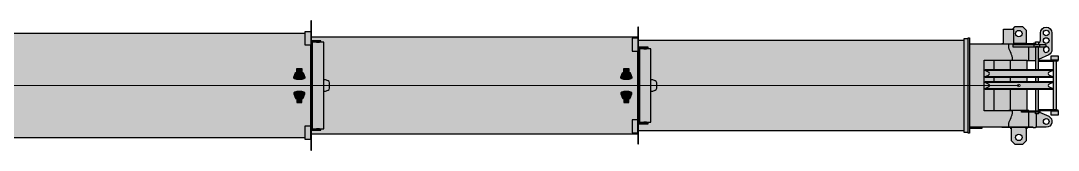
# Model space of a CAD drawing. Header units: millimetres. Extents: x -4957 to 16273, y -10328 to 13923.
# Drawn here: x 9070 to 16273, y -6480 to -5580 of the extents above; entities that cross this region are included whole.
import ezdxf

# ---------------------------------------------------------------- set-up
doc = ezdxf.new("R2010")
doc.units = ezdxf.units.MM
doc.set_wipeout_variables(frame=1)
doc.layers.get('0').update_dxf_attribs({"color": 171})
doc.layers.add('Техника. Кран LTM 1150-5.3', color=250, linetype='Continuous')
doc.layers.add('Техника. Кран LTM 1150-5.3 Штрих', color=7, linetype='Continuous', true_color=0xffe79e)

# ---------------------------------------------------------------- blocks, each defined once
blk = doc.blocks.new('LTM 1150-5.3-20230729.074621')
at = {"color": 0, "linetype": 'ByBlock', "lineweight": -2, "ltscale": 15, "transparency": 16777216}
blk.add_wipeout([(234.999999999996, 28.000000000005116), (234.99999999994432, 20.494946167309763), (210.30331335502225, 10.265243613302005), (210.30331335502225, 10.265243613302005), (205.31694295164297, 6.172910763951222), (203.4444444444455, 7.765947884763591e-10), (205.3169429521097, -6.1729107622564925), (210.30331335579837, -10.265243611230403), (210.30331335579837, -10.265243611230403), (234.99999999994432, -20.494946167299645), (234.999999999996, -27.999999999994998), (42.999999999989576, -27.999999999994998), (-234.9999999999964, -27.999999999998522), (-234.9999999999446, -20.49494616730317), (-210.3033133557987, -10.265243611234041), (-210.3033133557987, -10.265243611234041), (-205.31694295211005, -6.1729107622601305), (-203.4444444444469, 7.698872650507838e-10), (-205.3169429516433, 6.1729107639474705), (-210.30331335502257, 10.265243613298367), (-210.30331335502257, 10.265243613298367), (-234.9999999999446, 20.494946167306125), (-234.9999999999964, 28.000000000001364), (42.999999999989576, 28.000000000005116)], dxfattribs=at)
at = {"layer": 'Техника. Кран LTM 1150-5.3 Штрих', "ltscale": 15, "transparency": 16777216}
h = blk.add_hatch(color=256, dxfattribs=at)
h.dxf.hatch_style = 1
h.set_gradient(color1=(132, 132, 132), tint=1, name='CYLINDER')
edge = h.paths.add_edge_path()
edge.add_line((234.9999999999964, 28.00000000000182), (234.999999999945, 20.49494616730772))
edge.add_line((234.999999999945, 20.49494616730772), (210.303313355023, 10.26524361329757))
edge.add_arc((214.5555555573367, 1.193868245083039e-09), 11.11111111288939, 112.5011389862917, 247.4988610180384)
edge.add_line((210.3033133557988, -10.2652436112312), (234.999999999945, -20.49494616730408))
edge.add_line((234.999999999945, -20.49494616730408), (234.9999999999964, -27.99999999999818))
edge.add_line((234.9999999999964, -27.99999999999818), (-234.9999999999964, -28.00000000000182))
edge.add_line((-234.9999999999964, -28.00000000000182), (-234.9999999999441, -20.49494616730772))
edge.add_line((-234.9999999999441, -20.49494616730772), (-210.3033133557988, -10.26524361123484))
edge.add_arc((-214.5555555573363, 1.190418639387166e-09), 11.11111111288939, 292.5011389819591, 427.4988610137057)
edge.add_line((-210.3033133550221, 10.26524361329393), (-234.9999999999441, 20.49494616730408))
edge.add_line((-234.9999999999441, 20.49494616730408), (-234.9999999999964, 27.99999999999818))
edge.add_line((-234.9999999999964, 27.99999999999818), (234.9999999999964, 28.00000000000182))
at = {"color": 0, "linetype": 'ByBlock', "lineweight": -2, "ltscale": 15, "transparency": 16777216}
blk.add_lwpolyline([(234.9999999999964, 28.00000000000182), (234.999999999945, 20.49494616730772), (210.303313355023, 10.26524361329757, 0.668164260882119), (210.3033133557988, -10.2652436112312), (234.999999999945, -20.49494616730408), (234.9999999999964, -27.99999999999818), (-234.9999999999964, -28.00000000000182), (-234.9999999999441, -20.49494616730772), (-210.3033133557988, -10.26524361123484, 0.668164260882119), (-210.3033133550221, 10.26524361329393), (-234.9999999999441, 20.49494616730408), (-234.9999999999964, 27.99999999999818)], format="xyb", close=True, dxfattribs=at)
at = {"color": 0, "linetype": 'ByBlock', "lineweight": 9, "ltscale": 15, "transparency": 16777216}
for points in [[(-234.9999999999441, 20.49494616730408), (234.999999999945, 20.49494616730772)], [(234.999999999945, -20.49494616730408), (-234.9999999999441, -20.49494616730772)]]:
    blk.add_lwpolyline(points, dxfattribs=at)
blk = doc.blocks.new('LTM 1150-5.3-20221114.232246')
at = {"color": 0, "linetype": 'ByBlock', "lineweight": -2, "ltscale": 15, "transparency": 16777216}
for p in [(-3.637978807091713e-12, 67), (-3.637978807091713e-12, -134)]:
    blk.add_blockref('LTM 1150-5.3-20230729.074621', p, dxfattribs=at)
for p in [(-3.637978807091713e-12, 134), (-7.275957614183426e-12, -67)]:
    blk.add_blockref('LTM 1150-5.3-20230729.074621', p, dxfattribs=at)
blk.add_wipeout([(379.99999999998465, -327.00000000001813), (351.9999999999835, -327.00000000001813), (351.9999999999844, -332.00000000005093), (341.9999999999992, -332.00000000005093), (341.9999999999844, -289.0000000000837), (117.79459555749696, -289.0000000000837), (117.79459555749696, -291.99999999996726), (105.99999999997357, -291.99999999996726), (105.99999999997357, -391.00000000002547), (42.999999999955406, -391.00000000002547), (24.999999999955506, -409.0000000000182), (-25.0000000000191, -409.0000000000182), (-50.000000000044594, -383.99999999999636), (-50.000000000044594, -291.9999999999709), (-99.65710698199203, -291.9999999999709), (-99.65710698199203, -293.9999999999709), (-114.62697966902218, -293.9999999999709), (-114.62697966902218, -289.0000000000837), (-115.36558614401741, -289.0000000000837), (-115.36558614401741, -303.500000000011), (-135.3655861440247, -303.500000000011), (-135.3655861439957, -291.25017310202384), (-135.3655861439957, -291.25017310202384), (-141.35918622747272, -295.095581839887), (-146.0254566371475, -300.47483186063175), (-148.9857917935836, -306.9514688030162), (-150.0000000000237, -314.00000000007265), (-150.0000000000237, -314.00000000007265), (-150.00000000003013, -365.0000000000691), (-150.00000000003013, -365.0000000000691), (-152.33392455802993, -378.4635344839096), (-159.06333803990844, -390.35592527928463), (-169.40294327635002, -399.28937523966067), (-182.14614733828773, -404.2213844525289), (-195.805866380333, -404.5764060467792), (-208.78806271610557, -400.31301034153984), (-219.57776300336326, -391.92871953365693), (-226.91584991841216, -380.4019487340276), (-229.94599639826322, -367.07782861483594), (-230.00000000003, -365.0000000000691), (-230.00000000003, -250.00000000006912), (-230.00000000003, -250.00000000006912), (-228.40750646010963, -238.82576859388155), (-223.75682762408064, -228.54128175409096), (-216.41827229207416, -219.965438423386), (-206.97617056201932, -213.78108735694332), (-206.97617056201943, -213.78108735694332), (-135.36558614402833, -180.2164823920757), (-135.3655861440356, -177.00000000005093), (-135.3655861440356, -169.00000000005105), (-239.26726402199802, -169.00000000005105), (-239.26726402199802, 168.99999999994907), (-135.3655861440247, 168.99999999994907), (-135.3655861440247, 178.99999999998897), (-70.0000000000264, 178.99999999998897), (-70.00000000003007, 172.99999999997453), (-57.150000000024164, 172.99999999997453), (-57.150000000024164, -173.0000000000873), (-115.36558614402108, -173.0000000000873), (-115.36558614402466, 178.99999999998897), (-135.3655861440247, 178.99999999998897), (-135.3655861440356, -177.00000000005093), (-224.4313513365642, -177.00000000005093), (-224.4313513365642, -205.00000000005093), (-273.4649228571079, -205.00000000005093), (-273.4649228571079, -177.00000000005093), (-269.9638579265019, -177.00000000005093), (-269.9638579265019, -169.00000000005105), (-259.26726402198346, -169.00000000005105), (-259.26726402198346, 168.99999999994907), (-269.9638579265019, 168.99999999994907), (-269.9638579265019, 176.99999999994895), (-273.4649228571079, 176.99999999994895), (-273.4649228571079, 205.0000000000109), (-225.00646432546364, 205.0000000000109), (-224.4313513365642, 177.0000000000108), (-135.3655861440247, 177.00000000001455), (-135.3655861440247, 178.99999999998897), (-145.36558614400292, 178.99999999998897), (-145.3655861440065, 183.99999999998897), (-143.43777729158762, 183.99999999999648), (-206.97617056201943, 213.78108735680507), (-206.97617056201943, 213.78108735680507), (-218.17650751108005, 221.608374042974), (-226.0887523182045, 232.74885638226692), (-229.7895758601802, 245.90248210870186), (-228.84710598953495, 259.53427271679516), (-223.37132538508217, 272.05344966305915), (-214.00123698816952, 281.99907222145225), (-201.83029476980693, 288.21052375529257), (-190.00000000003007, 289.9999999999163), (-114.6269796690512, 289.9999999999163), (-114.6269796690512, 293.9999999998581), (-99.65710698198845, 293.9999999998581), (-99.65710698198845, 291.9999999999309), (-55.0000000000191, 291.9999999999309), (-55.0000000000191, 300.00000000004366), (-50.00000000005548, 300.00000000004366), (-50.00000000005906, 383.9999999999525), (-25.00000000003365, 408.99999999997453), (24.999999999930054, 408.99999999997453), (49.99999999997003, 383.9999999999525), (49.99999999997003, 300.00000000004366), (54.99999999998816, 300.00000000004366), (54.99999999998816, 291.9999999999309), (117.7945955574897, 291.9999999999309), (117.79459555749696, 288.9999999999163), (255.91760224670645, 288.9999999999163), (255.97773371287892, 297.9999999999852), (335.9176022467062, 297.9999999999852), (335.9176022467062, 288.9999999999163), (341.9999999999881, 288.9999999999163), (341.9999999999881, 331.99999999996), (351.99999999998806, 331.99999999996), (351.9999999999991, 326.9999999999818), (379.99999999998465, 326.9999999999818)], dxfattribs=at)
at = {"layer": 'Техника. Кран LTM 1150-5.3 Штрих', "ltscale": 15, "transparency": 16777216}
h = blk.add_hatch(color=256, dxfattribs=at)
h.dxf.hatch_style = 1
edge = h.paths.add_edge_path()
edge.add_line((379.9999999999845, 326.9999999999818), (379.9999999999845, -327.0000000000182))
edge.add_line((379.9999999999845, -327.0000000000182), (351.9999999999836, -327.0000000000182))
edge.add_line((351.9999999999836, -327.0000000000182), (351.9999999999845, -332.0000000000509))
edge.add_line((351.9999999999845, -332.0000000000509), (341.9999999999991, -332.0000000000509))
edge.add_line((341.9999999999991, -332.0000000000509), (341.9999999999845, -289.0000000000837))
edge.add_line((341.9999999999845, -289.0000000000837), (117.7945955574969, -289.0000000000837))
edge.add_line((117.7945955574969, -289.0000000000837), (117.7945955574969, -291.9999999999673))
edge.add_line((117.7945955574969, -291.9999999999673), (105.9999999999736, -291.9999999999673))
edge.add_line((105.9999999999736, -291.9999999999673), (105.9999999999736, -391.0000000000255))
edge.add_line((105.9999999999736, -391.0000000000255), (42.99999999995543, -391.0000000000255))
edge.add_line((42.99999999995543, -391.0000000000255), (24.99999999995543, -409.0000000000182))
edge.add_line((24.99999999995543, -409.0000000000182), (-25.0000000000191, -409.0000000000182))
edge.add_line((-25.0000000000191, -409.0000000000182), (-50.00000000004457, -383.9999999999964))
edge.add_line((-50.00000000004457, -383.9999999999964), (-50.00000000004457, -291.9999999999709))
edge.add_line((-50.00000000004457, -291.9999999999709), (-99.657106981992, -291.9999999999709))
edge.add_line((-99.657106981992, -291.9999999999709), (-99.657106981992, -293.9999999999709))
edge.add_line((-99.657106981992, -293.9999999999709), (-114.6269796690221, -293.9999999999709))
edge.add_line((-114.6269796690221, -293.9999999999709), (-114.6269796690221, -289.0000000000837))
edge.add_line((-114.6269796690221, -289.0000000000837), (-115.3655861440175, -289.0000000000837))
edge.add_line((-115.3655861440175, -289.0000000000837), (-115.3655861440175, -303.5000000000109))
edge.add_line((-115.3655861440175, -303.5000000000109), (-135.3655861440247, -303.5000000000109))
edge.add_line((-135.3655861440247, -303.5000000000109), (-135.3655861439956, -291.2501731020238))
edge.add_arc((-125.0000000000383, -314.0000000000788), 24.99999999998534, 114.4956053099172, 179.9999999999861)
edge.add_line((-150.0000000000236, -314.0000000000728), (-150.00000000003, -365.0000000000691))
edge.add_arc((-190.00000000003, -365.0000000000691), 40, 180, 360, ccw=False)
edge.add_line((-230.00000000003, -365.0000000000691), (-230.00000000003, -250.0000000000691))
edge.add_arc((-190.0000000000344, -250.0000000000645), 39.99999999999562, 115.1129610960428, 180.0000000000067, ccw=False)
edge.add_line((-206.9761705620194, -213.7810873569433), (-135.3655861440284, -180.2164823920757))
edge.add_line((-135.3655861440284, -180.2164823920757), (-135.3655861440357, -177.0000000000509))
edge.add_line((-135.3655861440357, -177.0000000000509), (-135.3655861440357, -169.0000000000509))
edge.add_line((-135.3655861440357, -169.0000000000509), (-239.267264021998, -169.0000000000509))
edge.add_line((-239.267264021998, -169.0000000000509), (-239.267264021998, 168.9999999999491))
edge.add_line((-239.267264021998, 168.9999999999491), (-135.3655861440247, 168.9999999999491))
edge.add_line((-135.3655861440247, 168.9999999999491), (-135.3655861440247, 178.9999999999891))
edge.add_line((-135.3655861440247, 178.9999999999891), (-70.00000000002638, 178.9999999999891))
edge.add_line((-70.00000000002638, 178.9999999999891), (-70.00000000003001, 172.9999999999745))
edge.add_line((-70.00000000003001, 172.9999999999745), (-57.15000000002419, 172.9999999999745))
edge.add_line((-57.15000000002419, 172.9999999999745), (-57.15000000002419, -173.0000000000873))
edge.add_line((-57.15000000002419, -173.0000000000873), (-115.3655861440211, -173.0000000000873))
edge.add_line((-115.3655861440211, -173.0000000000873), (-115.3655861440247, 178.9999999999891))
edge.add_line((-115.3655861440247, 178.9999999999891), (-135.3655861440247, 178.9999999999891))
edge.add_line((-135.3655861440247, 178.9999999999891), (-135.3655861440357, -177.0000000000509))
edge.add_line((-135.3655861440357, -177.0000000000509), (-224.4313513365641, -177.0000000000509))
edge.add_line((-224.4313513365641, -177.0000000000509), (-224.4313513365641, -205.0000000000509))
edge.add_line((-224.4313513365641, -205.0000000000509), (-273.4649228571079, -205.0000000000509))
edge.add_line((-273.4649228571079, -205.0000000000509), (-273.4649228571079, -177.0000000000509))
edge.add_line((-273.4649228571079, -177.0000000000509), (-269.963857926502, -177.0000000000509))
edge.add_line((-269.963857926502, -177.0000000000509), (-269.963857926502, -169.0000000000509))
edge.add_line((-269.963857926502, -169.0000000000509), (-259.2672640219835, -169.0000000000509))
edge.add_line((-259.2672640219835, -169.0000000000509), (-259.2672640219835, 168.9999999999491))
edge.add_line((-259.2672640219835, 168.9999999999491), (-269.963857926502, 168.9999999999491))
edge.add_line((-269.963857926502, 168.9999999999491), (-269.963857926502, 176.9999999999491))
edge.add_line((-269.963857926502, 176.9999999999491), (-273.4649228571079, 176.9999999999491))
edge.add_line((-273.4649228571079, 176.9999999999491), (-273.4649228571079, 205.0000000000109))
edge.add_line((-273.4649228571079, 205.0000000000109), (-225.0064643254636, 205.0000000000109))
edge.add_line((-225.0064643254636, 205.0000000000109), (-224.4313513365641, 177.0000000000109))
edge.add_line((-224.4313513365641, 177.0000000000109), (-135.3655861440247, 177.0000000000146))
edge.add_line((-135.3655861440247, 177.0000000000146), (-135.3655861440247, 178.9999999999891))
edge.add_line((-135.3655861440247, 178.9999999999891), (-145.3655861440029, 178.9999999999891))
edge.add_line((-145.3655861440029, 178.9999999999891), (-145.3655861440066, 183.9999999999891))
edge.add_line((-145.3655861440066, 183.9999999999891), (-143.4377772915877, 183.9999999999964))
edge.add_line((-143.4377772915877, 183.9999999999964), (-206.9761705620194, 213.7810873568051))
edge.add_arc((-190.0000000000303, 249.9999999999224), 39.9999999999939, 89.99999999999972, 244.8870389039496, ccw=False)
edge.add_line((-190.00000000003, 289.9999999999163), (-114.6269796690513, 289.9999999999163))
edge.add_line((-114.6269796690513, 289.9999999999163), (-114.6269796690513, 293.9999999998581))
edge.add_line((-114.6269796690513, 293.9999999998581), (-99.65710698198836, 293.9999999998581))
edge.add_line((-99.65710698198836, 293.9999999998581), (-99.65710698198836, 291.9999999999309))
edge.add_line((-99.65710698198836, 291.9999999999309), (-55.0000000000191, 291.9999999999309))
edge.add_line((-55.0000000000191, 291.9999999999309), (-55.0000000000191, 300.0000000000437))
edge.add_line((-55.0000000000191, 300.0000000000437), (-50.00000000005548, 300.0000000000437))
edge.add_line((-50.00000000005548, 300.0000000000437), (-50.00000000005912, 383.9999999999527))
edge.add_line((-50.00000000005912, 383.9999999999527), (-25.00000000003365, 408.9999999999745))
edge.add_line((-25.00000000003365, 408.9999999999745), (24.99999999992997, 408.9999999999745))
edge.add_line((24.99999999992997, 408.9999999999745), (49.99999999996999, 383.9999999999527))
edge.add_line((49.99999999996999, 383.9999999999527), (49.99999999996999, 300.0000000000437))
edge.add_line((49.99999999996999, 300.0000000000437), (54.99999999998818, 300.0000000000437))
edge.add_line((54.99999999998818, 300.0000000000437), (54.99999999998818, 291.9999999999309))
edge.add_line((54.99999999998818, 291.9999999999309), (117.7945955574896, 291.9999999999309))
edge.add_line((117.7945955574896, 291.9999999999309), (117.7945955574969, 288.9999999999163))
edge.add_line((117.7945955574969, 288.9999999999163), (255.9176022467063, 288.9999999999163))
edge.add_line((255.9176022467063, 288.9999999999163), (255.9777337128789, 297.9999999999854))
edge.add_line((255.9777337128789, 297.9999999999854), (335.9176022467063, 297.9999999999854))
edge.add_line((335.9176022467063, 297.9999999999854), (335.9176022467063, 288.9999999999163))
edge.add_line((335.9176022467063, 288.9999999999163), (341.9999999999882, 288.9999999999163))
edge.add_line((341.9999999999882, 288.9999999999163), (341.9999999999882, 331.99999999996))
edge.add_line((341.9999999999882, 331.99999999996), (351.9999999999882, 331.99999999996))
edge.add_line((351.9999999999882, 331.99999999996), (351.9999999999991, 326.9999999999818))
edge.add_line((351.9999999999991, 326.9999999999818), (379.9999999999845, 326.9999999999818))
edge = h.paths.add_edge_path(flags=16)
edge.add_arc((-5.911715561524034e-11, 359.9999999999745), 22.5, 0, 360)
edge = h.paths.add_edge_path(flags=16)
edge.add_arc((-190.0000000000155, 249.9999999999236), 19.99999999999818, 0, 360)
edge = h.paths.add_edge_path(flags=16)
edge.add_line((-189.8595878942006, -269.9995071050107), (-189.8595878941533, -268.0000000000837))
edge.add_line((-189.8595878941533, -268.0000000000837), (-181.2822021129723, -268.0000000000837))
edge.add_arc((-190.0000000000474, -249.9999999999849), 20.00000000008612, 295.8419327630276, 630.4022543573684)
edge = h.paths.add_edge_path(flags=16)
edge.add_arc((-190.00000000003, -312.0000000000728), 19.50000000000728, 0, 360)
edge = h.paths.add_edge_path(flags=16)
edge.add_arc((-190.00000000003, -365.0000000000728), 19.50000000000728, 0, 360)
edge = h.paths.add_edge_path(flags=16)
edge.add_arc((-3.001332515850663e-11, -360.0000000000182), 22.5, 0, 360)
at = {"color": 0, "linetype": 'ByBlock', "lineweight": -2, "ltscale": 15, "transparency": 16777216}
for points in [[(379.9999999999845, 326.9999999999818), (379.9999999999845, -327.0000000000182), (351.9999999999836, -327.0000000000182), (351.9999999999845, -332.0000000000509), (341.9999999999991, -332.0000000000509), (341.9999999999845, -289.0000000000837), (117.7945955574969, -289.0000000000837), (117.7945955574969, -291.9999999999673), (105.9999999999736, -291.9999999999673), (105.9999999999736, -391.0000000000255), (42.99999999995543, -391.0000000000255), (24.99999999995543, -409.0000000000182), (-25.0000000000191, -409.0000000000182), (-50.00000000004457, -383.9999999999964), (-50.00000000004457, -291.9999999999709), (-99.657106981992, -291.9999999999709), (-99.657106981992, -293.9999999999709), (-114.6269796690221, -293.9999999999709), (-114.6269796690221, -289.0000000000837), (-115.3655861440175, -289.0000000000837), (-115.3655861440175, -303.5000000000109), (-135.3655861440247, -303.5000000000109), (-135.3655861439956, -291.2501731020238, 0.2938627691645812), (-150.0000000000236, -314.0000000000728), (-150.00000000003, -365.0000000000691, -0.9999999999999999), (-230.00000000003, -365.0000000000691), (-230.00000000003, -250.0000000000691, -0.2909387366191906), (-206.9761705620194, -213.7810873569433), (-135.3655861440284, -180.2164823920757), (-135.3655861440357, -177.0000000000509), (-135.3655861440357, -169.0000000000509), (-239.267264021998, -169.0000000000509), (-239.267264021998, 168.9999999999491), (-135.3655861440247, 168.9999999999491), (-135.3655861440247, 178.9999999999891), (-70.00000000002638, 178.9999999999891), (-70.00000000003001, 172.9999999999745), (-57.15000000002419, 172.9999999999745), (-57.15000000002419, -173.0000000000873), (-115.3655861440211, -173.0000000000873), (-115.3655861440247, 178.9999999999891), (-135.3655861440247, 178.9999999999891), (-135.3655861440357, -177.0000000000509), (-224.4313513365641, -177.0000000000509), (-224.4313513365641, -205.0000000000509), (-273.4649228571079, -205.0000000000509), (-273.4649228571079, -177.0000000000509), (-269.963857926502, -177.0000000000509), (-269.963857926502, -169.0000000000509), (-259.2672640219835, -169.0000000000509), (-259.2672640219835, 168.9999999999491), (-269.963857926502, 168.9999999999491), (-269.963857926502, 176.9999999999491), (-273.4649228571079, 176.9999999999491), (-273.4649228571079, 205.0000000000109), (-225.0064643254636, 205.0000000000109), (-224.4313513365641, 177.0000000000109), (-135.3655861440247, 177.0000000000146), (-135.3655861440247, 178.9999999999891), (-145.3655861440029, 178.9999999999891), (-145.3655861440066, 183.9999999999891), (-143.4377772915877, 183.9999999999964), (-206.9761705620194, 213.7810873568051, -0.801774797645929), (-190.00000000003, 289.9999999999163), (-114.6269796690513, 289.9999999999163), (-114.6269796690513, 293.9999999998581), (-99.65710698198836, 293.9999999998581), (-99.65710698198836, 291.9999999999309), (-55.0000000000191, 291.9999999999309), (-55.0000000000191, 300.0000000000437), (-50.00000000005548, 300.0000000000437), (-50.00000000005912, 383.9999999999527), (-25.00000000003365, 408.9999999999745), (24.99999999992997, 408.9999999999745), (49.99999999996999, 383.9999999999527), (49.99999999996999, 300.0000000000437), (54.99999999998818, 300.0000000000437), (54.99999999998818, 291.9999999999309), (117.7945955574896, 291.9999999999309), (117.7945955574969, 288.9999999999163), (255.9176022467063, 288.9999999999163), (255.9777337128789, 297.9999999999854), (335.9176022467063, 297.9999999999854), (335.9176022467063, 288.9999999999163), (341.9999999999882, 288.9999999999163), (341.9999999999882, 331.99999999996), (351.9999999999882, 331.99999999996), (351.9999999999991, 326.9999999999818), (379.9999999999845, 326.9999999999818)], [(-99.65710698198836, 291.9999999999309), (-99.657106981992, 288.9999999999745), (69.99999999997362, 288.9999999999745), (69.9999999999518, 274.2543649279032, -0.09545487515104556), (59.06900711822345, 232.8168350434826, 0.06073201656012766), (44.00086700172596, 192.6858393498223), (44.00086700172596, 175.9999999999964), (240.5966480025554, 175.9999999999964), (240.5966480025518, -176.0000000000182), (44.00086700174052, -176.0000000000182), (44.00086700174052, -192.6858393498624, 0.06550272947132624), (59.06900711824164, -232.8168350435408, -0.09549936044616758), (69.99999998987096, -274.2543649279723), (69.99999999996999, -289.0000000000873), (-105.6526230057652, -289.0000000000873), (-105.6526230057652, -293.9999999999709)]]:
    blk.add_lwpolyline(points, format="xyb", dxfattribs=at)
for points in [[(-119.6468892627463, 196.4999999999891), (-119.6468892627463, 288.9999999999709), (-114.6269796690331, 288.9999999999709), (-114.6269796690331, 289.9999999999163)], [(-70.00000000004093, 288.9999999999745), (-70.00000000002638, 183.9999999999891)], [(-55.0000000000191, 291.9999999999309), (54.99999999998818, 291.9999999999309)], [(-50.00000000005548, 300.0000000000437), (-50.00000000005912, 291.9999999999309)], [(49.99999999996999, 300.0000000000437), (49.99999999996999, 291.9999999999309)], [(117.7945955574969, 288.9999999999163), (117.7945955574969, 285.9999999999272)], [(255.9176022467063, 288.9999999999163), (335.9176022467063, 288.9999999999163)], [(341.9999999999845, -289.0000000000837), (341.9999999999882, 288.9999999999163)], [(351.9999999999991, 326.9999999999818), (351.9999999999882, -327.0000000000182)], [(341.9999999999845, 285.9999999999309), (69.99999999994816, 285.9999999999272)], [(-224.4313513365641, 177.0000000000109), (-269.963857926502, 177.0000000000109)], [(-259.2672640219835, 168.9999999999491), (-239.267264021998, 168.9999999999491)], [(-143.4377772915877, 183.9999999999964), (-17.23156746551194, 183.9999999999964), (-17.23156746551194, 178.9999999999891), (-115.3655861440247, 178.9999999999891)], [(-135.365586144032, 183.9999999999891), (-135.3655861440247, 196.4999999999891), (-115.3655861440247, 196.4999999999891), (-115.3655861440102, 183.9999999999891)], [(-57.15000000002419, 172.9999999999745), (69.99999999997362, 172.9999999999745), (69.99999999997362, 175.9999999999964)], [(57.14999999997872, 172.9999999999745), (57.14999999997872, -173.0000000000873)], [(171.6791111376069, 175.9999999999964), (171.6791111376069, -176.0000000000182)], [(-269.963857926502, -177.0000000000509), (-224.4313513365641, -177.0000000000509)], [(-259.2672640219835, -169.0000000000509), (-239.267264021998, -169.0000000000509)], [(-135.3655861440284, -180.2164823920757), (-135.365586144032, -268.0000000000837), (-115.3655861440247, -268.0000000000837), (-115.3655861440211, -173.0000000000873)], [(-70.00000000005184, -173.0000000000873), (-70.0000000000482, -268.0000000000837)], [(-57.15000000002419, -173.0000000000873), (69.99999999996635, -173.0000000000873), (69.99999999996635, -176.0000000000182)], [(-145.3655861440066, -268.0000000000837), (-145.3655861440066, -283.0000000000837)], [(-135.3655861440175, -291.2501731020348), (-135.3655861440175, -283.0000000000837)], [(-115.3655861440175, -289.0000000000837), (-115.3655861440247, -283.0000000000837)], [(-105.3655861440066, -268.0000000000837), (-105.3655861440066, -283.0000000000837)], [(-70.0000000000482, -283.0000000000837), (-70.0000000000482, -289.0000000000873)], [(69.99999999997362, -286.0000000000182), (341.99999999997, -286.0000000000182)], [(105.9999999999736, -291.9999999999673), (105.9999999999845, -286.0000000000182)], [(-50.00000000004457, -291.9999999999709), (35.99999929526075, -291.9999999999709)], [(35.99999929527894, -289.0000000000873), (35.99999929527894, -391.0000000000255), (42.99999999995543, -391.0000000000255)]]:
    blk.add_lwpolyline(points, dxfattribs=at)
blk.add_lwpolyline([(-189.8595878942006, -269.9995071050107), (-189.8595878941533, -268.0000000000837), (-181.2822021129723, -268.0000000000837, 8.971853306409319)], format="xyb", close=True, dxfattribs=at)
blk.add_lwpolyline([(41.80335765943073, -268.0000000000837), (-189.8595878941678, -268.0000000000837), (-189.8595878941678, -283.0000000000837), (41.80335765943073, -283.0000000000837)], close=True, dxfattribs=at)
for centre, radius in [((-5.911715561524034e-11, 359.9999999999745), 22.5), ((-190.0000000000155, 249.9999999999236), 19.99999999999818), ((-190.00000000003, -312.0000000000728), 19.50000000000728), ((-190.00000000003, -365.0000000000728), 19.50000000000728), ((-3.001332515850663e-11, -360.0000000000182), 22.5)]:
    blk.add_circle(centre, radius, dxfattribs=at)
blk.add_blockref('LTM 1150-5.3-20230729.074621', (0, 0), dxfattribs=at)
at = {"layer": 'Defpoints', "color": 0, "linetype": 'ByBlock', "lineweight": 5, "ltscale": 15, "transparency": 16777216}
blk.add_circle((0, 0), 10, dxfattribs=at)
at = {"color": 0, "linetype": 'ByBlock', "lineweight": -2, "ltscale": 15, "transparency": 16777216}
blk.add_blockref('LTM 1150-5.3-20230729.074621', (0, -83), dxfattribs=at)
blk = doc.blocks.new('LTM 1150-5.3-20250112.150112')
at = {"color": 0, "linetype": 'ByBlock', "lineweight": -2, "ltscale": 15, "transparency": 16777216}
blk.add_wipeout([(-53.75833024921121, 60), (-43.6547005383818, 42.49999999999818), (-43.6547005383818, 42.49999999999818), (-42.860107425394744, 41.464466094068484), (-41.82457351946323, 40.66987298107597), (-40.61866874498082, 40.17037086855453), (-39.324573519470505, 40.00000000000182), (-39.324573519470505, 40.00000000000182), (29.85509528937655, 40.00000000000182), (34.98539743927722, 39.095389311789404), (52.63030214988976, 32.67316921065503), (52.63030214988976, 32.67316921065503), (56.631421435131415, 30.478080003234936), (59.78728066433723, 27.18142644413456), (61.80575426122414, 23.08836689143027), (62.5, 18.577779898867448), (62.49999999999818, 18.577779898867448), (62.49999999999818, -1.8189894035458565e-12), (62.49999999999818, -18.577779898871086), (62.49999999999818, -18.577779898871086), (61.80575426122414, -23.088366891435726), (59.78728066433723, -27.181426444136378), (56.631421435133234, -30.478080003238574), (52.63030214988976, -32.67316921066049), (52.63030214988976, -32.67316921066049), (34.98539743927722, -39.09538931179304), (29.85509528937655, -40.00000000000364), (-39.324573519470505, -40.00000000000364), (-39.324573519470505, -40.00000000000364), (-40.61866874498082, -40.170370868558166), (-41.82457351946323, -40.66987298107961), (-42.860107425394744, -41.464466094066665), (-43.6547005383818, -42.5), (-43.6547005383818, -42.5), (-53.75833024921121, -60), (-62.5, -60), (-62.5, 60)], dxfattribs=at)
at = {"layer": 'Техника. Кран LTM 1150-5.3 Штрих', "ltscale": 15, "transparency": 16777216}
h = blk.add_hatch(color=256, dxfattribs=at)
h.dxf.hatch_style = 1
edge = h.paths.add_edge_path()
edge.add_line((-62.5, 60), (-53.75833024920939, 60))
edge.add_line((-53.75833024920939, 60), (-43.65470053837998, 42.5))
edge.add_arc((-39.32457351946596, 44.99999999998545), 4.999999999985651, 209.9999999999024, 269.9999999999687)
edge.add_line((-39.32457351946869, 40), (29.85509528937837, 40))
edge.add_line((29.85509528937837, 40), (34.98539743927904, 39.09538931179122))
edge.add_line((34.98539743927904, 39.09538931179122), (52.63030214988976, 32.67316921065867))
edge.add_arc((47.49999999999545, 18.57777989886745), 15.00000000000561, 1.3926637620897964e-11, 69.9999999999701, ccw=False)
edge.add_line((62.5, 18.57777989887109), (62.5, 0))
edge.add_line((62.5, 0), (62.5, -18.57777989887109))
edge.add_arc((47.49999999999545, -18.57777989886745), 15.00000000000455, 290.0000000000299, 359.99999999998613, ccw=False)
edge.add_line((52.63030214988976, -32.67316921065867), (34.98539743927904, -39.09538931179122))
edge.add_line((34.98539743927904, -39.09538931179122), (29.85509528937837, -40))
edge.add_line((29.85509528937837, -40), (-39.32457351946869, -40))
edge.add_arc((-39.32457351946596, -44.99999999998545), 4.999999999985448, 90.00000000003126, 150.0000000000976)
edge.add_line((-43.65470053837998, -42.5), (-53.75833024920939, -60))
edge.add_line((-53.75833024920939, -60), (-62.5, -60))
edge.add_line((-62.5, -60), (-62.5, 60))
at = {"color": 0, "linetype": 'ByBlock', "lineweight": -2, "ltscale": 15, "transparency": 16777216}
blk.add_lwpolyline([(-62.5, 60), (-53.75833024920939, 60), (-43.65470053837998, 42.5, 0.2679491924314087), (-39.32457351946869, 40), (29.85509528937837, 40), (34.98539743927904, 39.09538931179122), (52.63030214988976, 32.67316921065867, -0.3152987888787891), (62.5, 18.57777989887109), (62.5, 0), (62.5, -18.57777989887109, -0.3152987888787891), (52.63030214988976, -32.67316921065867), (34.98539743927904, -39.09538931179122), (29.85509528937837, -40), (-39.32457351946869, -40, 0.2679491924314087), (-43.65470053837998, -42.5), (-53.75833024920939, -60), (-62.5, -60)], format="xyb", close=True, dxfattribs=at)
blk = doc.blocks.new('LTM 1150-5.3-20250112.150249')
at = {"color": 0, "linetype": 'ByBlock', "lineweight": -2, "ltscale": 15, "transparency": 16777216}
blk.add_wipeout([(-12.568334205079736, -38), (-12.568334205079736, -38), (-13.772109520263257, -37.951619477185886), (-14.968119598226622, -37.806789998741806), (-16.148649293269045, -37.566445821456), (-17.306083319532263, -37.23213734224737), (-32.15793319132172, -32.28809156149691), (-32.15793319132172, -32.28809156149691), (-35.335447125795326, -30.536597113938114), (-37.678867506643655, -27.766631676933685), (-38.8796987978094, -24.342842575111717), (-38.77985963415449, -20.71594862229358), (-27.249157933505558, 8.837648749266009), (-27.249157933505558, 8.837648749266009), (-26.502750448027655, 10.124340925833167), (-25.41083845058529, 11.134503824307103), (-24.070064927191197, 11.778729910847687), (-22.599099108671, 12.000000000005457), (-17.49943378169155, 12.000000000005457), (-17.49943378169155, 38.00000000000182), (17.499433781687912, 38.00000000000182), (17.499433781687912, 12.000000000005457), (22.59909910866736, 12.000000000005457), (22.59909910866736, 12.000000000005457), (24.07006492718756, 11.778729910847687), (25.41083845057983, 11.134503824307103), (26.502750448024017, 10.124340925833167), (27.24915793350192, 8.837648749266009), (38.77985963415085, -20.71594862229358), (38.77985963415085, -20.71594862229358), (38.87969879780576, -24.342842575111717), (37.678867506641836, -27.766631676933685), (35.33544712579169, -30.536597113938114), (32.15793319131808, -32.28809156149691), (17.306083319530444, -37.23213734224737), (17.306083319530444, -37.23213734224737), (16.14864929326359, -37.566445821456), (14.968119598224803, -37.806789998741806), (13.7721095202578, -37.951619477185886), (12.568334205077917, -38)], dxfattribs=at)
at = {"layer": 'Техника. Кран LTM 1150-5.3 Штрих', "ltscale": 15, "transparency": 16777216}
h = blk.add_hatch(color=256, dxfattribs=at)
h.dxf.hatch_style = 1
edge = h.paths.add_edge_path()
edge.add_line((12.56833420507792, -38), (-12.56833420508156, -38))
edge.add_arc((-12.56833420509156, -22.99999999998545), 15.00000000001455, 251.5878684280024, 270.0000000000382, ccw=False)
edge.add_line((-17.30608331953226, -37.23213734224919), (-32.15793319132172, -32.28809156149873))
edge.add_arc((-28.99943378169701, -22.79999999998836), 10.0000000000102, 167.971094398364, 251.5878684280177, ccw=False)
edge.add_line((-38.77985963415449, -20.7159486222954), (-27.24915793350556, 8.837648749267828))
edge.add_arc((-22.59909910867646, 6.999999999996362), 5.000000000007, 89.99999999993742, 158.4366490009552, ccw=False)
edge.add_line((-22.599099108671, 12.00000000000364), (-17.49943378169155, 12.00000000000364))
edge.add_line((-17.49943378169155, 12.00000000000364), (-17.49943378169155, 38))
edge.add_line((-17.49943378169155, 38), (17.49943378168791, 38))
edge.add_line((17.49943378168791, 38), (17.49943378168791, 12.00000000000364))
edge.add_line((17.49943378168791, 12.00000000000364), (22.59909910866736, 12.00000000000364))
edge.add_arc((22.59909910867282, 6.999999999996362), 5.000000000007276, 21.563350999044815, 90.00000000006253, ccw=False)
edge.add_line((27.24915793350192, 8.837648749267828), (38.77985963415085, -20.7159486222954))
edge.add_arc((28.99943378169337, -22.79999999998836), 10.00000000001413, -71.58786842801783, 12.028905601636097, ccw=False)
edge.add_line((32.15793319131808, -32.28809156149873), (17.30608331952862, -37.23213734224919))
edge.add_arc((12.56833420508792, -22.99999999998545), 15.00000000001472, 269.9999999999618, 288.41213157199763, ccw=False)
at = {"color": 0, "linetype": 'ByBlock', "lineweight": -2, "ltscale": 15, "transparency": 16777216}
blk.add_lwpolyline([(12.56833420507792, -38), (-12.56833420508156, -38, -0.08051136647875691), (-17.30608331953226, -37.23213734224919), (-32.15793319132172, -32.28809156149873, -0.3819467328597731), (-38.77985963415449, -20.7159486222954), (-27.24915793350556, 8.837648749267828, -0.3078152241207747), (-22.599099108671, 12.00000000000364), (-17.49943378169155, 12.00000000000364), (-17.49943378169155, 38), (17.49943378168791, 38), (17.49943378168791, 12.00000000000364), (22.59909910866736, 12.00000000000364, -0.3078152241207747), (27.24915793350192, 8.837648749267828), (38.77985963415085, -20.7159486222954, -0.3819467328597731), (32.15793319131808, -32.28809156149873), (17.30608331952862, -37.23213734224919, -0.08051136647875691), (12.56833420507792, -38)], format="xyb", dxfattribs=at)
blk.add_lwpolyline([(17.49943378168791, 12.00000000000364), (17.49943378168791, -21.0000034570694), (-17.49943378169155, -21.0000034570694), (-17.49943378169155, 12.00000000000364)], dxfattribs=at)
blk = doc.blocks.new('LTM 1150-5.3-20230312.205345')
at = {"color": 0, "linetype": 'ByBlock', "lineweight": -2, "ltscale": 15, "transparency": 16777216, "rotation": 180}
blk.add_blockref('LTM 1150-5.3-20250112.150112', (-68.685030222985, 1.818007149267942e-07), dxfattribs=at)
at = {"color": 0, "linetype": 'ByBlock', "lineweight": -2, "ltscale": 15, "transparency": 16777216}
blk.add_wipeout([(-12.000000000200203, -254.99998071703897), (-90.00000000014927, -255.0000003329842), (-91.00000000014916, -254.0000003329843), (-91.00002811649392, 254.0000026741145), (-89.99943378171884, 255.0000026741327), (-12.00000000014927, 254.99999966701944), (-10.9994618980636, 254.0000056812312), (-10.999433781718835, -253.9999973258674)], dxfattribs=at)
blk.add_wipeout([(1.8189894035458565e-12, -237.49999889705953), (39.99999999995987, -237.49999889705953), (39.9999999999618, -327.4999988970593), (0, -327.4999988970593), (0, -404.5000003329842), (-6, -404.5000003329842), (-6.000000000149157, -265.00000011099826), (-70.99943378171884, -264.99999732586707), (-70.99943378171884, -259.99999732586696), (-60.999433781718835, -259.99999732586696), (-60.999433781718835, -254.9999973258673), (-40.999433781718835, -254.9999973258673), (-40.999433781718835, -260.00000011099837), (-6.000000000149157, -260.00000011099837), (-6.000000000149157, 259.99999966701944), (-40.999433781718835, 259.99999966701944), (-40.999433781718835, 254.9999968818886), (-60.999433781718835, 254.9999968818886), (-60.999433781718835, 259.99999688188836), (-70.99943378171884, 259.99999688188836), (-70.99943378171884, 264.9999968818886), (-6.000000000149157, 264.99999966701944), (-6, 404.49999988900527), (0, 404.49999988900527), (0, 327.4999984530805), (39.99999999996362, 327.4999984530805), (39.99999999995987, 237.4999984530807), (3.751665644813329e-12, 237.4999984530807), (0, 2.2737367544323206e-13)], dxfattribs=at)
at = {"layer": 'Техника. Кран LTM 1150-5.3 Штрих', "ltscale": 15, "transparency": 16777216}
h = blk.add_hatch(color=256, dxfattribs=at)
h.dxf.hatch_style = 1
h.set_gradient(color1=(173, 173, 173), tint=1, name='CYLINDER')
h.paths.add_polyline_path([(-10.99943378171884, -253.9999973258673), (-12.00000000020009, -254.9999807170389), (-90.00000000014916, -255.0000003329842), (-91.00000000014916, -254.0000003329842), (-91.00002811649392, 254.0000026741145), (-89.99943378171884, 255.0000026741327), (-12.00000000014916, 254.9999996670194), (-10.9994618980636, 254.0000056812314)])
at = {"color": 0, "linetype": 'ByBlock', "lineweight": -2, "ltscale": 15, "transparency": 16777216}
for points in [[(0, 327.4999984530805), (3.637978807091713e-12, 237.4999984530805)], [(-40.99943378171884, 259.9999996670194), (-60.99943378171884, 259.9999968818884)], [(-6.000000000149157, 264.9999996670194), (-6.000000000149157, 259.9999996670194)], [(-40.99943378171884, -260.0000001109984), (-60.99943378171884, -259.9999973258673)], [(-6.000000000149157, -265.0000001109984), (-6.000000000149157, -260.0000001109984)], [(0, -327.4999988970594), (1.818989403545856e-12, -237.4999988970594)]]:
    blk.add_lwpolyline(points, dxfattribs=at)
blk.add_lwpolyline([(-10.99943378171884, -253.9999973258673), (-12.00000000020009, -254.9999807170389), (-90.00000000014916, -255.0000003329842), (-91.00000000014916, -254.0000003329842), (-91.00002811649392, 254.0000026741145), (-89.99943378171884, 255.0000026741327), (-12.00000000014916, 254.9999996670194), (-10.9994618980636, 254.0000056812314)], close=True, dxfattribs=at)
at = {"color": 0, "linetype": 'ByBlock', "lineweight": -2, "ltscale": 15, "transparency": 16777216, "xscale": -1}
blk.add_blockref('LTM 1150-5.3-20250112.150249', (79.31553564313435, 79.00000029279909), dxfattribs=at)
at = {"color": 0, "linetype": 'ByBlock', "lineweight": -2, "ltscale": 15, "transparency": 16777216, "rotation": 180}
blk.add_blockref('LTM 1150-5.3-20250112.150249', (79.31553564313435, -78.99999992919766), dxfattribs=at)
at = {"layer": 'Техника. Кран LTM 1150-5.3 Штрих', "ltscale": 15, "transparency": 16777216}
h = blk.add_hatch(color=256, dxfattribs=at)
h.dxf.hatch_style = 1
edge = h.paths.add_edge_path()
edge.add_line((0, -2.219894668087363e-07), (1.818989403545856e-12, -237.4999988970594))
edge.add_line((1.818989403545856e-12, -237.4999988970594), (39.99999999995998, -237.4999988970594))
edge.add_line((39.99999999995998, -237.4999988970594), (39.9999999999618, -327.4999988970594))
edge.add_line((39.9999999999618, -327.4999988970594), (0, -327.4999988970594))
edge.add_line((0, -327.4999988970594), (0, -404.5000003329842))
edge.add_line((0, -404.5000003329842), (-6, -404.5000003329842))
edge.add_line((-6, -404.5000003329842), (-6.000000000149157, -265.0000001109984))
edge.add_line((-6.000000000149157, -265.0000001109984), (-70.99943378171884, -264.9999973258673))
edge.add_line((-70.99943378171884, -264.9999973258673), (-70.99943378171884, -259.9999973258673))
edge.add_line((-70.99943378171884, -259.9999973258673), (-60.99943378171884, -259.9999973258673))
edge.add_line((-60.99943378171884, -259.9999973258673), (-60.99943378171884, -254.9999973258673))
edge.add_line((-60.99943378171884, -254.9999973258673), (-40.99943378171884, -254.9999973258673))
edge.add_line((-40.99943378171884, -254.9999973258673), (-40.99943378171884, -260.0000001109984))
edge.add_line((-40.99943378171884, -260.0000001109984), (-6.000000000149157, -260.0000001109984))
edge.add_line((-6.000000000149157, -260.0000001109984), (-6.000000000149157, 259.9999996670194))
edge.add_line((-6.000000000149157, 259.9999996670194), (-40.99943378171884, 259.9999996670194))
edge.add_line((-40.99943378171884, 259.9999996670194), (-40.99943378171884, 254.9999968818884))
edge.add_line((-40.99943378171884, 254.9999968818884), (-60.99943378171884, 254.9999968818884))
edge.add_line((-60.99943378171884, 254.9999968818884), (-60.99943378171884, 259.9999968818884))
edge.add_line((-60.99943378171884, 259.9999968818884), (-70.99943378171884, 259.9999968818884))
edge.add_line((-70.99943378171884, 259.9999968818884), (-70.99943378171884, 264.9999968818884))
edge.add_line((-70.99943378171884, 264.9999968818884), (-6.000000000149157, 264.9999996670194))
edge.add_line((-6.000000000149157, 264.9999996670194), (-6, 404.4999998890053))
edge.add_line((-6, 404.4999998890053), (0, 404.4999998890053))
edge.add_line((0, 404.4999998890053), (0, 327.4999984530805))
edge.add_line((0, 327.4999984530805), (39.99999999996362, 327.4999984530805))
edge.add_line((39.99999999996362, 327.4999984530805), (39.99999999995998, 237.4999984530805))
edge.add_line((39.99999999995998, 237.4999984530805), (3.637978807091713e-12, 237.4999984530805))
edge.add_line((3.637978807091713e-12, 237.4999984530805), (0, 0))
at = {"color": 0, "linetype": 'ByBlock', "lineweight": -2, "ltscale": 15, "transparency": 16777216}
blk.add_lwpolyline([(0, -2.219894668087363e-07), (1.818989403545856e-12, -237.4999988970594), (39.99999999995998, -237.4999988970594), (39.9999999999618, -327.4999988970594), (0, -327.4999988970594), (0, -404.5000003329842), (-6, -404.5000003329842), (-6.000000000149157, -265.0000001109984), (-70.99943378171884, -264.9999973258673), (-70.99943378171884, -259.9999973258673), (-60.99943378171884, -259.9999973258673), (-60.99943378171884, -254.9999973258673), (-40.99943378171884, -254.9999973258673), (-40.99943378171884, -260.0000001109984), (-6.000000000149157, -260.0000001109984), (-6.000000000149157, 259.9999996670194), (-40.99943378171884, 259.9999996670194), (-40.99943378171884, 254.9999968818884), (-60.99943378171884, 254.9999968818884), (-60.99943378171884, 259.9999968818884), (-70.99943378171884, 259.9999968818884), (-70.99943378171884, 264.9999968818884), (-6.000000000149157, 264.9999996670194), (-6, 404.4999998890053), (0, 404.4999998890053), (0, 327.4999984530805), (39.99999999996362, 327.4999984530805), (39.99999999995998, 237.4999984530805), (3.637978807091713e-12, 237.4999984530805), (0, 0)], dxfattribs=at)
blk = doc.blocks.new('LTM 1150-5.3-20230312.205046')
at = {"color": 0, "linetype": 'ByBlock', "lineweight": -2, "ltscale": 15, "transparency": 16777216, "rotation": 180}
blk.add_blockref('LTM 1150-5.3-20250112.150112', (-68.50028291260423, -8.049755706451833e-08), dxfattribs=at)
at = {"color": 0, "linetype": 'ByBlock', "lineweight": -2, "ltscale": 15, "transparency": 16777216}
blk.add_wipeout([(1.7621459846850485e-12, -282.49999867507006), (39.99999999995998, -282.49999867507006), (39.9999999999618, -372.49999867506995), (-5.684341886080802e-14, -372.49999867506995), (-5.684341886080802e-14, -449.50000011099473), (-6.000000000000057, -449.50000011099473), (-6.000000000149214, -309.9999998890089), (-70.99943378171884, -309.99999710387783), (-70.99943378171884, -304.9999971038777), (-60.999433781718835, -304.9999971038777), (-60.999433781718835, -299.99999710387783), (-40.99943378171895, -299.99999710387783), (-40.99943378171895, -304.999999889009), (-6.000000000149214, -304.999999889009), (-6.000000000149214, 304.9999998890087), (-40.99943378171895, 304.9999998890087), (-40.99943378171895, 299.99999710387783), (-60.999433781718835, 299.99999710387783), (-60.999433781718835, 304.99999710387783), (-70.99943378171884, 304.99999710387783), (-70.99943378171884, 309.99999710387783), (-6.000000000149214, 309.9999998890089), (-6.000000000000057, 449.50000011099473), (-5.684341886080802e-14, 449.50000011099473), (-5.684341886080802e-14, 372.4999986750697), (39.99999999996362, 372.4999986750697), (39.99999999995998, 282.49999867506995), (3.581135388230905e-12, 282.49999867506995), (-5.684341886080802e-14, 2.2198946680873632e-07)], dxfattribs=at)
at = {"color": 0, "linetype": 'ByBlock', "lineweight": -2, "ltscale": 15, "transparency": 16777216, "xscale": -1}
blk.add_blockref('LTM 1150-5.3-20250112.150249', (79.50028295351512, 79.00000003050081), dxfattribs=at)
at = {"color": 0, "linetype": 'ByBlock', "lineweight": -2, "ltscale": 15, "transparency": 16777216, "rotation": 180}
blk.add_blockref('LTM 1150-5.3-20250112.150249', (79.50028295351512, -79.00000019149587), dxfattribs=at)
at = {"color": 0, "linetype": 'ByBlock', "lineweight": -2, "ltscale": 15, "transparency": 16777216}
blk.add_wipeout([(-12.000000000200089, -299.9999804950494), (-90.00000000014921, -300.00000011099473), (-91.00000000014921, -299.0000001109947), (-91.00002811649392, 299.00000289610387), (-89.99943378171884, 300.00000289612217), (-12.000000000149214, 299.9999998890088), (-10.9994618980636, 299.00000590322077), (-10.999433781718835, -298.9999971038778)], dxfattribs=at)
at = {"layer": 'Техника. Кран LTM 1150-5.3 Штрих', "ltscale": 15, "transparency": 16777216}
h = blk.add_hatch(color=256, dxfattribs=at)
h.dxf.hatch_style = 1
edge = h.paths.add_edge_path()
edge.add_line((0, 0), (1.818989403545856e-12, -282.4999986750699))
edge.add_line((1.818989403545856e-12, -282.4999986750699), (39.99999999995998, -282.4999986750699))
edge.add_line((39.99999999995998, -282.4999986750699), (39.9999999999618, -372.4999986750699))
edge.add_line((39.9999999999618, -372.4999986750699), (0, -372.4999986750699))
edge.add_line((0, -372.4999986750699), (0, -449.5000001109947))
edge.add_line((0, -449.5000001109947), (-6, -449.5000001109947))
edge.add_line((-6, -449.5000001109947), (-6.000000000149157, -309.9999998890088))
edge.add_line((-6.000000000149157, -309.9999998890088), (-70.99943378171884, -309.9999971038778))
edge.add_line((-70.99943378171884, -309.9999971038778), (-70.99943378171884, -304.9999971038778))
edge.add_line((-70.99943378171884, -304.9999971038778), (-60.99943378171884, -304.9999971038778))
edge.add_line((-60.99943378171884, -304.9999971038778), (-60.99943378171884, -299.9999971038778))
edge.add_line((-60.99943378171884, -299.9999971038778), (-40.99943378171884, -299.9999971038778))
edge.add_line((-40.99943378171884, -299.9999971038778), (-40.99943378171884, -304.9999998890088))
edge.add_line((-40.99943378171884, -304.9999998890088), (-6.000000000149157, -304.9999998890088))
edge.add_line((-6.000000000149157, -304.9999998890088), (-6.000000000149157, 304.999999889009))
edge.add_line((-6.000000000149157, 304.9999998890089), (-40.99943378171884, 304.9999998890089))
edge.add_line((-40.99943378171884, 304.9999998890089), (-40.99943378171884, 299.9999971038778))
edge.add_line((-40.99943378171884, 299.9999971038778), (-60.99943378171884, 299.9999971038778))
edge.add_line((-60.99943378171884, 299.9999971038778), (-60.99943378171884, 304.9999971038778))
edge.add_line((-60.99943378171884, 304.9999971038778), (-70.99943378171884, 304.9999971038778))
edge.add_line((-70.99943378171884, 304.9999971038778), (-70.99943378171884, 309.9999971038778))
edge.add_line((-70.99943378171884, 309.9999971038778), (-6.000000000149157, 309.9999998890089))
edge.add_line((-6.000000000149157, 309.9999998890089), (-6, 449.5000001109947))
edge.add_line((-6, 449.5000001109947), (0, 449.5000001109947))
edge.add_line((0, 449.5000001109947), (0, 372.4999986750699))
edge.add_line((0, 372.4999986750699), (39.99999999996362, 372.4999986750699))
edge.add_line((39.99999999996362, 372.4999986750699), (39.99999999995998, 282.4999986750699))
edge.add_line((39.99999999995998, 282.4999986750699), (3.637978807091713e-12, 282.4999986750699))
edge.add_line((3.637978807091713e-12, 282.4999986750699), (0, 2.219894668087363e-07))
h = blk.add_hatch(color=256, dxfattribs=at)
h.dxf.hatch_style = 1
h.set_gradient(color1=(173, 173, 173), tint=1, name='CYLINDER')
h.paths.add_polyline_path([(-10.99943378171884, -298.9999971038778), (-12.00000000020009, -299.9999804950493), (-90.00000000014916, -300.0000001109947), (-91.00000000014916, -299.0000001109947), (-91.00002811649392, 299.000002896104), (-89.99943378171884, 300.0000028961222), (-12.00000000014916, 299.9999998890089), (-10.9994618980636, 299.0000059032209)])
at = {"color": 0, "linetype": 'ByBlock', "lineweight": -2, "ltscale": 15, "transparency": 16777216}
for points in [[(0, 0), (1.818989403545856e-12, -282.4999986750699), (39.99999999995998, -282.4999986750699), (39.9999999999618, -372.4999986750699), (0, -372.4999986750699), (0, -449.5000001109947), (-6, -449.5000001109947), (-6.000000000149157, -309.9999998890088), (-70.99943378171884, -309.9999971038778), (-70.99943378171884, -304.9999971038778), (-60.99943378171884, -304.9999971038778), (-60.99943378171884, -299.9999971038778), (-40.99943378171884, -299.9999971038778), (-40.99943378171884, -304.9999998890088), (-6.000000000149157, -304.9999998890088), (-6.000000000149157, 304.9999998890089), (-40.99943378171884, 304.9999998890089), (-40.99943378171884, 299.9999971038778), (-60.99943378171884, 299.9999971038778), (-60.99943378171884, 304.9999971038778), (-70.99943378171884, 304.9999971038778), (-70.99943378171884, 309.9999971038778), (-6.000000000149157, 309.9999998890089), (-6, 449.5000001109947), (0, 449.5000001109947), (0, 372.4999986750699), (39.99999999996362, 372.4999986750699), (39.99999999995998, 282.4999986750699), (3.637978807091713e-12, 282.4999986750699), (0, 2.219894668087363e-07)], [(0, 372.4999986750699), (3.637978807091713e-12, 282.4999986750699)], [(-40.99943378171884, 304.9999998890089), (-60.99943378171884, 304.9999971038778)], [(-6.000000000149157, 309.9999998890089), (-6.000000000149157, 304.9999998890089)], [(0, -372.4999986750699), (1.818989403545856e-12, -282.4999986750699)], [(-40.99943378171884, -304.9999998890088), (-60.99943378171884, -304.9999971038778)], [(-6.000000000149157, -309.9999998890088), (-6.000000000149157, -304.9999998890088)]]:
    blk.add_lwpolyline(points, dxfattribs=at)
blk.add_lwpolyline([(-10.99943378171884, -298.9999971038778), (-12.00000000020009, -299.9999804950493), (-90.00000000014916, -300.0000001109947), (-91.00000000014916, -299.0000001109947), (-91.00002811649392, 299.000002896104), (-89.99943378171884, 300.0000028961222), (-12.00000000014916, 299.9999998890089), (-10.9994618980636, 299.0000059032209)], close=True, dxfattribs=at)
blk = doc.blocks.new('*U158')
at = {"color": 0, "linetype": 'ByBlock', "lineweight": -2, "ltscale": 15, "transparency": 16777216}
blk.add_blockref('LTM 1150-5.3-20221114.232246', (-16000, 30), dxfattribs=at)
blk.add_wipeout([(-15620.00000000001, -283.5), (0, -283.5), (0, 343.5), (-15620.00000000001, 343.5)], dxfattribs=at)
at = {"layer": 'Техника. Кран LTM 1150-5.3 Штрих', "ltscale": 15, "true_color": 0xadadad, "transparency": 16777216}
h = blk.add_hatch(color=253, dxfattribs=at)
h.dxf.hatch_style = 1
h.paths.add_polyline_path([(-15620.00000000001, 343.4999999999818), (-15620.00000000001, -283.5000000000182), (0, -283.5), (5.329070518200751e-15, 343.5000000000001)])
at = {"color": 0, "linetype": 'ByBlock', "lineweight": -2, "ltscale": 15, "transparency": 16777216}
blk.add_lwpolyline([(-15620.00000000001, 343.4999999999818), (-15620.00000000001, -283.5000000000182), (0, -283.5), (0, 343.5000000000001)], close=True, dxfattribs=at)
blk.add_wipeout([(-13354.16666666666, -306.5), (9.094947017729282e-12, -306.5), (9.094947017729282e-12, 366.5), (-13354.16666666666, 366.5)], dxfattribs=at)
at = {"layer": 'Техника. Кран LTM 1150-5.3 Штрих', "ltscale": 15, "true_color": 0xadadad, "transparency": 16777216}
h = blk.add_hatch(color=253, dxfattribs=at)
h.dxf.hatch_style = 1
h.paths.add_polyline_path([(1.77635683940025e-15, 366.5), (-13354.16666666667, 366.4999999999998), (-13354.16666666667, -306.5000000000002), (0, -306.5)])
at = {"color": 0, "linetype": 'ByBlock', "lineweight": -2, "ltscale": 15, "transparency": 16777216}
blk.add_lwpolyline([(-13354.16666666667, 366.4999999999998), (-13354.16666666667, -306.5000000000002), (0, -306.5), (0, 366.5)], close=True, dxfattribs=at)
at = {"color": 0, "linetype": 'ByBlock', "lineweight": -2, "ltscale": 15, "transparency": 16777216, "xscale": -1, "rotation": 180}
blk.add_blockref('LTM 1150-5.3-20230312.205345', (-13354.16666666666, 29.99999999999977), dxfattribs=at)
at = {"color": 0, "linetype": 'ByBlock', "lineweight": -2, "ltscale": 15, "transparency": 16777216}
blk.add_wipeout([(-11083.33333333333, -330.5000000000018), (-9.094947017729282e-13, -330.5000000000018), (-9.094947017729282e-13, 390.5), (-11083.33333333333, 390.5)], dxfattribs=at)
at = {"layer": 'Техника. Кран LTM 1150-5.3 Штрих', "ltscale": 15, "true_color": 0xadadad, "transparency": 16777216}
h = blk.add_hatch(color=253, dxfattribs=at)
h.dxf.hatch_style = 1
h.paths.add_polyline_path([(-11083.33333333333, 390.4999999999998), (-11083.33333333333, -330.5000000000002), (0, -330.5), (0, 390.5)])
at = {"color": 0, "linetype": 'ByBlock', "lineweight": -2, "ltscale": 15, "transparency": 16777216}
blk.add_lwpolyline([(-11083.33333333333, 390.4999999999998), (-11083.33333333333, -330.5000000000002), (0, -330.5), (0, 390.5)], close=True, dxfattribs=at)
at = {"color": 0, "linetype": 'ByBlock', "lineweight": -2, "ltscale": 15, "transparency": 16777216, "xscale": -1, "rotation": 180}
blk.add_blockref('LTM 1150-5.3-20230312.205046', (-11083.33333333333, 30), dxfattribs=at)
at = {"color": 0, "linetype": 'ByBlock', "lineweight": 5, "ltscale": 15, "transparency": 16777216}
blk.add_lwpolyline([(0, 30), (-15998.96733250428, 30)], dxfattribs=at)

msp = doc.modelspace()

# ---------------------------------------------------------------- block references
at = {"layer": 'Техника. Кран LTM 1150-5.3', "rotation": 180}
msp.add_blockref('*U158', (0, -6000), dxfattribs=at)

doc.saveas('drawing.dxf')
